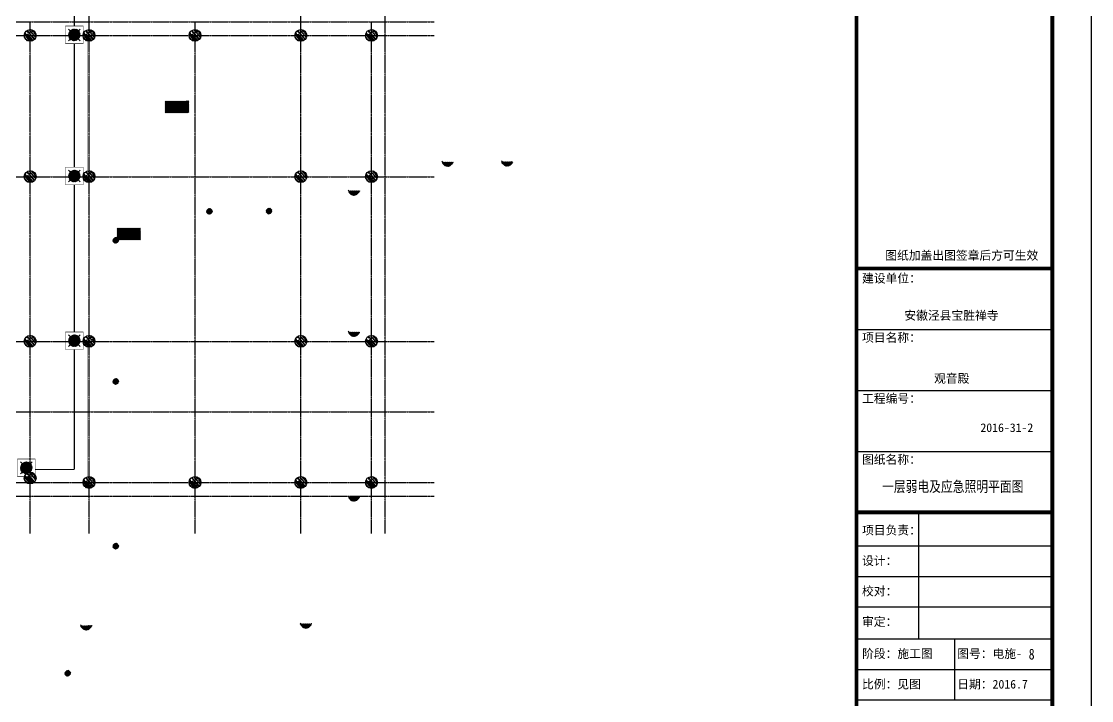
# Model space of a CAD drawing. Extents: x -137808 to 103746506, y -332957 to -111547.
# Drawn here: x 143638 to 170921, y -311871 to -294551 of the extents above; entities that cross this region are included whole.
import ezdxf

# ---------------------------------------------------------------- set-up
doc = ezdxf.new("R2010")
doc.units = 0
doc.header["$LTSCALE"] = 25
doc.header["$MEASUREMENT"] = 0
doc.linetypes.add('DOTE', pattern=[2.42, 2, -0.2, 0.02, -0.2])
doc.linetypes.add('HIDDEN', pattern=[0.375, 0.25, -0.125])
doc.layers.get('0').update_dxf_attribs({"linetype": 'CONTINUOUS'})
for name, color, linetype in [('DOTE', 1, 'DOTE'), ('PUB_TITLE', 4, 'CONTINUOUS'), ('电-强电平面-线缆', 3, 'CONTINUOUS'), ('设备-照明', 3, 'CONTINUOUS')]:
    doc.layers.add(name, color=color, linetype=linetype)
doc.styles.add('-楷体_GB2312', font='', dxfattribs={"width": 0.8})
doc.styles.add('IDQSTYLE', font='txt.shx', dxfattribs={"width": 0.7, "bigfont": 'hztxt.shx'})
doc.styles.add('仿宋', font='')
doc.styles.get('-楷体_GB2312').set_extended_font_data('KaiTi_GB2312')
doc.styles.get('仿宋').set_extended_font_data('FangSong')

# ---------------------------------------------------------------- blocks, each defined once
blk = doc.blocks.new('tjnhty')
for p, q in [((1267557, -1759313), (1272551, -1759313)), ((1267557, -1760867), (1272551, -1760867)), ((1267557, -1762422), (1272551, -1762422)), ((1267557, -1763977), (1272551, -1763977)), ((1269142, -1763977), (1269142, -1767203)), ((1267557, -1764832), (1272551, -1764832)), ((1267557, -1765609), (1272551, -1765609)), ((1267557, -1766386), (1272551, -1766386)), ((1267557, -1766386), (1272551, -1766386)), ((1267557, -1767203), (1272551, -1767203)), ((1270054, -1767203), (1270054, -1768757)), ((1267557, -1767980), (1272551, -1767980)), ((1267557, -1768757), (1272551, -1768757))]:
    blk.add_line(p, q)
at = {"const_width": 100}
for points in [[(1267557, -1732653), (1267557, -1772653)], [(1267557, -1757758), (1272551, -1757758)], [(1267557, -1763977), (1272551, -1763977)]]:
    blk.add_lwpolyline(points, dxfattribs=at)
blk.add_lwpolyline([(1267557, -1732653), (1272551, -1732653), (1272551, -1772653), (1267557, -1772653)], close=True, dxfattribs=at)
at = {"style": '仿宋'}
for s, p in [('图纸加盖出图签章后方可生效', (1268291, -1757535)), ('建设单位：', (1267699, -1758119)), ('安徽泾县宝胜禅寺', (1268778, -1759066)), ('项目名称：', (1267699, -1759630)), ('观音殿', (1269535, -1760674)), ('工程编号：', (1267699, -1761185)), ('2016-31-2', (1270717, -1761927)), ('图纸名称：', (1267699, -1762740)), ('项目负责：', (1267699, -1764543)), ('设计：', (1267699, -1765321)), ('校对：', (1267699, -1766098)), ('审定：', (1267699, -1766875)), ('阶段：施工图', (1267699, -1767691)), ('图号：电施-', (1270126, -1767691)), ('比例：见图', (1267699, -1768469)), ('日期：2016.7', (1270126, -1768469))]:
    blk.add_text(s, height=220, dxfattribs=at).set_placement(p)
blk = doc.blocks.new('*X')
at = {"color": 0, "linetype": 'Continuous'}
for p, q in [((192.59, 446.72), (193.93, 448.06)), ((192.59, 446.72), (193.87, 448.01)), ((192.65, 447.21), (193.44, 448)), ((192.65, 446.36), (194.23, 447.94)), ((192.67, 446.38), (194.27, 447.98)), ((192.69, 447.24), (193.35, 447.91)), ((192.79, 446.07), (194.52, 447.8)), ((192.81, 446.1), (194.55, 447.84)), ((192.98, 445.84), (194.75, 447.61)), ((193.01, 445.87), (194.78, 447.64)), ((193.23, 445.66), (194.93, 447.37)), ((193.27, 445.7), (194.95, 447.39)), ((193.53, 445.54), (195.05, 447.06)), ((193.58, 445.59), (195.06, 447.07)), ((193.92, 445.51), (195.08, 446.67)), ((193.98, 445.57), (195.08, 446.67)), ((194.61, 445.77), (194.82, 445.99)), ((163.77, 434.88), (163.89, 435)), ((163.77, 434.45), (164.18, 434.86)), ((163.77, 434.03), (164.46, 434.72)), ((163.77, 433.6), (164.74, 434.57)), ((163.77, 433.18), (165.02, 434.43)), ((163.77, 432.76), (165.31, 434.29)), ((163.77, 432.33), (165.59, 434.15)), ((163.77, 431.91), (165.87, 434.01)), ((163.77, 431.48), (166.16, 433.87)), ((163.77, 431.06), (166.44, 433.73)), ((163.77, 430.63), (166.72, 433.58)), ((163.77, 430.21), (167, 433.44)), ((164.32, 430.33), (167.29, 433.3)), ((165.17, 430.76), (167.57, 433.16)), ((166.02, 431.18), (167.85, 433.02)), ((166.86, 431.61), (168.14, 432.88)), ((167.71, 432.03), (168.42, 432.74)), ((168.56, 432.45), (168.7, 432.59)), ((168.98, 432.45), (169.41, 432.88)), ((169.27, 432.31), (170.26, 433.3)), ((169.55, 432.17), (171.11, 433.73)), ((169.83, 432.03), (171.96, 434.15)), ((170.12, 431.89), (172.8, 434.58)), ((170.4, 431.75), (173.65, 435)), ((170.68, 431.6), (173.77, 434.69)), ((170.96, 431.46), (173.77, 434.27)), ((171.25, 431.32), (173.77, 433.85)), ((171.53, 431.18), (173.77, 433.42)), ((171.81, 431.04), (173.77, 433)), ((172.1, 430.9), (173.77, 432.57)), ((172.38, 430.76), (173.77, 432.15)), ((172.66, 430.61), (173.77, 431.72)), ((172.94, 430.47), (173.77, 431.3)), ((173.23, 430.33), (173.77, 430.88)), ((173.51, 430.19), (173.77, 430.45)), ((232.27, 320.09), (237.18, 325)), ((232.27, 320.51), (236.75, 325)), ((232.27, 320.94), (236.33, 325)), ((232.27, 321.36), (235.9, 325)), ((232.27, 321.79), (235.48, 325)), ((232.27, 322.21), (235.06, 325)), ((232.27, 322.63), (234.63, 325)), ((232.27, 323.06), (234.21, 325)), ((232.27, 323.48), (233.78, 325)), ((232.27, 323.91), (233.36, 325)), ((232.27, 324.33), (232.93, 325)), ((232.27, 324.76), (232.51, 325)), ((232.6, 320), (237.6, 325)), ((233.02, 320), (238.02, 325)), ((233.45, 320), (238.45, 325)), ((233.87, 320), (238.87, 325)), ((234.3, 320), (239.3, 325)), ((234.72, 320), (239.72, 325)), ((235.15, 320), (240.15, 325)), ((235.57, 320), (240.57, 325)), ((235.99, 320), (240.99, 325)), ((236.42, 320), (241.42, 325)), ((236.84, 320), (241.84, 325)), ((237.27, 320), (242.27, 325)), ((237.69, 320), (242.27, 324.57)), ((238.12, 320), (242.27, 324.15)), ((238.54, 320), (242.27, 323.72)), ((238.96, 320), (242.27, 323.3)), ((239.39, 320), (242.27, 322.88)), ((239.81, 320), (242.27, 322.45)), ((240.24, 320), (242.27, 322.03)), ((240.66, 320), (242.27, 321.6)), ((241.09, 320), (242.27, 321.18)), ((241.51, 320), (242.27, 320.75)), ((241.93, 320), (242.27, 320.33)), ((278.36, 223.2), (280.79, 225.63)), ((278.36, 222.93), (281.06, 225.62)), ((278.39, 223.51), (280.47, 225.6)), ((278.4, 222.68), (281.31, 225.59)), ((278.45, 222.45), (279.79, 223.79)), ((278.47, 223.88), (280.11, 225.52)), ((278.52, 222.24), (279.62, 223.34)), ((278.61, 222.04), (279.61, 223.04)), ((278.69, 224.39), (279.6, 225.29)), ((279.61, 223.04), (280.95, 224.38)), ((279.62, 223.34), (280.65, 224.37)), ((279.65, 222.8), (281.19, 224.34)), ((279.73, 222.59), (281.39, 224.26)), ((279.79, 223.79), (280.2, 224.2)), ((279.83, 222.42), (281.57, 224.16)), ((279.94, 223.09), (280.9, 224.05)), ((279.96, 222.26), (281.73, 224.03)), ((279.99, 222.85), (281.14, 224)), ((279.99, 223.42), (280.57, 224)), ((280.07, 222.66), (281.33, 223.91)), ((280.11, 222.13), (281.86, 223.88)), ((280.2, 224.2), (281.54, 225.54)), ((280.2, 222.5), (281.49, 223.79)), ((280.29, 222.02), (281.97, 223.7)), ((280.35, 222.37), (281.62, 223.64)), ((280.36, 220.68), (283.31, 223.63)), ((280.49, 221.94), (282.05, 223.5)), ((280.54, 222.27), (281.71, 223.45)), ((280.61, 220.65), (283.34, 223.38)), ((280.65, 224.37), (281.75, 225.47)), ((280.72, 221.89), (282.1, 223.27)), ((280.77, 222.22), (281.77, 223.22)), ((280.88, 220.63), (283.36, 223.11)), ((280.95, 224.38), (281.95, 225.38)), ((281.01, 221.89), (282.1, 222.98)), ((281.08, 222.24), (281.74, 222.91)), ((281.19, 224.34), (282.13, 225.28)), ((281.39, 224.26), (282.3, 225.17)), ((281.57, 224.16), (282.46, 225.05)), ((281.73, 224.03), (282.61, 224.91)), ((281.86, 223.88), (282.75, 224.77)), ((281.97, 223.7), (282.87, 224.61)), ((281.98, 222.58), (283.25, 223.85)), ((282.05, 223.5), (282.99, 224.44)), ((282.1, 223.27), (283.09, 224.26)), ((282.1, 222.98), (283.18, 224.06)), ((278.71, 221.86), (279.65, 222.8)), ((278.82, 221.68), (279.73, 222.59)), ((278.94, 221.52), (279.83, 222.42)), ((279.08, 221.38), (279.96, 222.26)), ((279.22, 221.24), (280.11, 222.13)), ((279.38, 221.11), (280.29, 222.02)), ((279.55, 221), (280.49, 221.94)), ((279.73, 220.9), (280.72, 221.89)), ((279.93, 220.81), (281.01, 221.89)), ((280.14, 220.74), (281.41, 222.01)), ((281.18, 220.65), (283.33, 222.81)), ((281.41, 222.01), (281.98, 222.58)), ((281.54, 220.73), (283.26, 222.45)), ((282.01, 220.91), (283.07, 221.98)), ((159.6, 156.77), (159.62, 156.79)), ((159.66, 156.55), (159.91, 156.79)), ((159.75, 156.35), (160.19, 156.79)), ((159.84, 156.17), (160.47, 156.79)), ((159.95, 155.99), (160.75, 156.79)), ((160.08, 155.83), (161.04, 156.79)), ((160.21, 155.68), (161.32, 156.79)), ((160.35, 155.55), (161.6, 156.79)), ((160.51, 155.42), (161.89, 156.79)), ((160.68, 155.3), (162.17, 156.79)), ((160.86, 155.2), (162.45, 156.79)), ((161.05, 155.11), (162.73, 156.79)), ((161.26, 155.03), (163.02, 156.79)), ((161.48, 154.98), (163.3, 156.79)), ((161.72, 154.93), (163.58, 156.79)), ((161.99, 154.92), (163.87, 156.79)), ((162.29, 154.93), (164.49, 157.14)), ((162.63, 155), (164.43, 156.79)), ((163.08, 155.16), (164.27, 156.35)), ((262, 135.85), (263.24, 137.09)), ((262, 135.85), (263.24, 137.09)), ((262, 135.85), (263.24, 137.09)), ((262, 135.85), (263.24, 137.09)), ((262.02, 135.59), (263.5, 137.07)), ((262.02, 135.59), (263.5, 137.07)), ((262.02, 135.59), (263.5, 137.07)), ((262.02, 135.59), (263.5, 137.07)), ((262.05, 136.18), (262.91, 137.04)), ((262.05, 136.18), (262.91, 137.04)), ((262.05, 136.18), (262.91, 137.04)), ((262.05, 136.18), (262.91, 137.04)), ((262.09, 135.37), (263.71, 137)), ((262.09, 135.37), (263.71, 137)), ((262.09, 135.37), (263.71, 137)), ((262.09, 135.37), (263.71, 137)), ((262.18, 135.19), (263.9, 136.91)), ((262.18, 135.19), (263.9, 136.91)), ((262.18, 135.19), (263.9, 136.91)), ((262.18, 135.19), (263.9, 136.91)), ((262.3, 135.02), (264.07, 136.79)), ((262.3, 135.02), (264.07, 136.79)), ((262.3, 135.02), (264.07, 136.79)), ((262.3, 135.02), (264.07, 136.79)), ((262.44, 134.88), (264.21, 136.64)), ((262.44, 134.88), (264.21, 136.64)), ((262.44, 134.88), (264.21, 136.64)), ((262.44, 134.88), (264.21, 136.64)), ((262.61, 134.77), (264.32, 136.48)), ((262.61, 134.77), (264.32, 136.48)), ((262.61, 134.77), (264.32, 136.48)), ((262.61, 134.77), (264.32, 136.48)), ((262.8, 134.67), (264.42, 136.29)), ((262.8, 134.67), (264.42, 136.29)), ((262.8, 134.67), (264.42, 136.29)), ((262.8, 134.67), (264.42, 136.29)), ((263.02, 134.61), (264.48, 136.07)), ((263.02, 134.61), (264.48, 136.07)), ((263.02, 134.61), (264.48, 136.07)), ((263.02, 134.61), (264.48, 136.07)), ((263.28, 134.59), (264.5, 135.8)), ((263.28, 134.59), (264.5, 135.8)), ((263.28, 134.59), (264.5, 135.8)), ((263.28, 134.59), (264.5, 135.8)), ((263.62, 134.65), (264.44, 135.46)), ((263.62, 134.65), (264.44, 135.46)), ((263.62, 134.65), (264.44, 135.46)), ((263.62, 134.65), (264.44, 135.46))]:
    blk.add_line(p, q, dxfattribs=at)
blk = doc.blocks.new('HC000072')
at = {"color": 0, "linetype": 'Continuous'}
for p, q in [((-2.5, 2.5), (-0.88, 0.88)), ((2.5, 2.5), (0.88, 0.88)), ((-0.88, -0.88), (-2.5, -2.5)), ((0.88, -0.88), (2.5, -2.5))]:
    blk.add_line(p, q, dxfattribs=at)
at = {"color": 0, "linetype": 'Continuous', "const_width": 0.2}
blk.add_lwpolyline([(-3.75, 3.75), (3.75, 3.75), (3.75, -3.75), (-3.75, -3.75)], close=True, dxfattribs=at)
at = {"color": 0, "linetype": 'Continuous'}
for start, end in [(135, 180), (180, 225), (90, 135), (45, 90), (0, 45), (315, 0), (225, 270), (270, 315)]:
    blk.add_arc((0, 0), 1.25, start, end, dxfattribs=at)
blk.add_blockref('*X', (-280.86, -223.13), dxfattribs=at)
at = {"color": 0, "style": 'IDQSTYLE', "width": 0.7}
blk.add_attdef('PSFHATT', (5.75, -3.75), '', height=2.5, dxfattribs=at)

msp = doc.modelspace()

# ---------------------------------------------------------------- hatches: boundary and pattern name
h = msp.add_hatch()
h.set_pattern_fill('木材', color=251, scale=20, style=0)
h.set_pattern_definition([(130, (254233.125, -214957.41), (-51.847064, 186.24683), [1200, -160, 400, -80]), (130, (254126.72, -214917.41), (132.93014, 7.10905), [240, -26.4, 480, -60]), (130, (254193.125, -214889.41), (-226.339663, 353.127904), [640, -112, 320, -80])])
h.paths.add_polyline_path([(144013, -294909, -1), (143713, -294909, -1)])
h = msp.add_hatch()
h.set_pattern_fill('木材', color=251, scale=20, style=0)
h.set_pattern_definition([(130, (255733.125, -214957.41), (-51.847064, 186.24683), [1200, -160, 400, -80]), (130, (255626.72, -214917.41), (132.93014, 7.10905), [240, -26.4, 480, -60]), (130, (255693.125, -214889.41), (-226.339663, 353.127904), [640, -112, 320, -80])])
h.paths.add_polyline_path([(145513, -294909, -1), (145213, -294909, -1)])
h = msp.add_hatch()
h.set_pattern_fill('木材', color=251, scale=20, style=0)
h.set_pattern_definition([(130, (258433.125, -214957.41), (-51.847064, 186.24683), [1200, -160, 400, -80]), (130, (258326.72, -214917.41), (132.93014, 7.10905), [240, -26.4, 480, -60]), (130, (258393.125, -214889.41), (-226.339663, 353.127904), [640, -112, 320, -80])])
h.paths.add_polyline_path([(148213, -294909, -1), (147913, -294909, -1)])
h = msp.add_hatch()
h.set_pattern_fill('木材', color=251, scale=20, style=0)
h.set_pattern_definition([(130, (261133.125, -214957.41), (-51.847064, 186.24683), [1200, -160, 400, -80]), (130, (261026.72, -214917.41), (132.93014, 7.10905), [240, -26.4, 480, -60]), (130, (261093.125, -214889.41), (-226.339663, 353.127904), [640, -112, 320, -80])])
h.paths.add_polyline_path([(150913, -294909, -1), (150613, -294909, -1)])
h = msp.add_hatch()
h.set_pattern_fill('木材', color=251, scale=20, style=0)
h.set_pattern_definition([(130, (262933.125, -214957.41), (-51.847064, 186.24683), [1200, -160, 400, -80]), (130, (262826.72, -214917.41), (132.93014, 7.10905), [240, -26.4, 480, -60]), (130, (262893.125, -214889.41), (-226.339663, 353.127904), [640, -112, 320, -80])])
h.paths.add_polyline_path([(152713, -294909, -1), (152413, -294909, -1)])
h = msp.add_hatch()
h.set_pattern_fill('木材', color=251, scale=20, style=0)
h.set_pattern_definition([(130, (254233.125, -218557.41), (-51.847064, 186.24683), [1200, -160, 400, -80]), (130, (254126.72, -218517.41), (132.93014, 7.10905), [240, -26.4, 480, -60]), (130, (254193.125, -218489.41), (-226.339663, 353.127904), [640, -112, 320, -80])])
h.paths.add_polyline_path([(144013, -298509, -1), (143713, -298509, -1)])
h = msp.add_hatch()
h.set_pattern_fill('木材', color=251, scale=20, style=0)
h.set_pattern_definition([(130, (255733.125, -218557.41), (-51.847064, 186.24683), [1200, -160, 400, -80]), (130, (255626.72, -218517.41), (132.93014, 7.10905), [240, -26.4, 480, -60]), (130, (255693.125, -218489.41), (-226.339663, 353.127904), [640, -112, 320, -80])])
h.paths.add_polyline_path([(145513, -298509, -1), (145213, -298509, -1)])
h = msp.add_hatch()
h.set_pattern_fill('木材', color=251, scale=20, style=0)
h.set_pattern_definition([(130, (261133.125, -218557.41), (-51.847064, 186.24683), [1200, -160, 400, -80]), (130, (261026.72, -218517.41), (132.93014, 7.10905), [240, -26.4, 480, -60]), (130, (261093.125, -218489.41), (-226.339663, 353.127904), [640, -112, 320, -80])])
h.paths.add_polyline_path([(150913, -298509, -1), (150613, -298509, -1)])
h = msp.add_hatch()
h.set_pattern_fill('木材', color=251, scale=20, style=0)
h.set_pattern_definition([(130, (262933.125, -218557.41), (-51.847064, 186.24683), [1200, -160, 400, -80]), (130, (262826.72, -218517.41), (132.93014, 7.10905), [240, -26.4, 480, -60]), (130, (262893.125, -218489.41), (-226.339663, 353.127904), [640, -112, 320, -80])])
h.paths.add_polyline_path([(152713, -298509, -1), (152413, -298509, -1)])
h = msp.add_hatch()
h.set_pattern_fill('木材', color=251, scale=20, style=0)
h.set_pattern_definition([(130, (254233.125, -222757.41), (-51.847064, 186.24683), [1200, -160, 400, -80]), (130, (254126.72, -222717.41), (132.93014, 7.10905), [240, -26.4, 480, -60]), (130, (254193.125, -222689.41), (-226.339663, 353.127904), [640, -112, 320, -80])])
h.paths.add_polyline_path([(144013, -302709, -1), (143713, -302709, -1)])
h = msp.add_hatch()
h.set_pattern_fill('木材', color=251, scale=20, style=0)
h.set_pattern_definition([(130, (255733.125, -222757.41), (-51.847064, 186.24683), [1200, -160, 400, -80]), (130, (255626.72, -222717.41), (132.93014, 7.10905), [240, -26.4, 480, -60]), (130, (255693.125, -222689.41), (-226.339663, 353.127904), [640, -112, 320, -80])])
h.paths.add_polyline_path([(145513, -302709, -1), (145213, -302709, -1)])
h = msp.add_hatch()
h.set_pattern_fill('木材', color=251, scale=20, style=0)
h.set_pattern_definition([(130, (261133.125, -222757.41), (-51.847064, 186.24683), [1200, -160, 400, -80]), (130, (261026.72, -222717.41), (132.93014, 7.10905), [240, -26.4, 480, -60]), (130, (261093.125, -222689.41), (-226.339663, 353.127904), [640, -112, 320, -80])])
h.paths.add_polyline_path([(150913, -302709, -1), (150613, -302709, -1)])
h = msp.add_hatch()
h.set_pattern_fill('木材', color=251, scale=20, style=0)
h.set_pattern_definition([(130, (262933.125, -222757.41), (-51.847064, 186.24683), [1200, -160, 400, -80]), (130, (262826.72, -222717.41), (132.93014, 7.10905), [240, -26.4, 480, -60]), (130, (262893.125, -222689.41), (-226.339663, 353.127904), [640, -112, 320, -80])])
h.paths.add_polyline_path([(152713, -302709, -1), (152413, -302709, -1)])
h = msp.add_hatch()
h.set_pattern_fill('木材', color=251, scale=20, style=0)
h.set_pattern_definition([(130, (254233.125, -226244.126), (-51.847064, 186.24683), [1200, -160, 400, -80]), (130, (254126.72, -226204.13), (132.93014, 7.10905), [240, -26.4, 480, -60]), (130, (254193.125, -226176.126), (-226.339663, 353.127904), [640, -112, 320, -80])])
h.paths.add_polyline_path([(144013, -306195, -1), (143713, -306195, -1)])
h = msp.add_hatch()
h.set_pattern_fill('木材', color=251, scale=20, style=0)
h.set_pattern_definition([(130, (255733.125, -226357.41), (-51.847064, 186.24683), [1200, -160, 400, -80]), (130, (255626.72, -226317.41), (132.93014, 7.10905), [240, -26.4, 480, -60]), (130, (255693.125, -226289.41), (-226.339663, 353.127904), [640, -112, 320, -80])])
h.paths.add_polyline_path([(145513, -306309, -1), (145213, -306309, -1)])
h = msp.add_hatch()
h.set_pattern_fill('木材', color=251, scale=20, style=0)
h.set_pattern_definition([(130, (258433.125, -226357.41), (-51.847064, 186.24683), [1200, -160, 400, -80]), (130, (258326.72, -226317.41), (132.93014, 7.10905), [240, -26.4, 480, -60]), (130, (258393.125, -226289.41), (-226.339663, 353.127904), [640, -112, 320, -80])])
h.paths.add_polyline_path([(148213, -306309, -1), (147913, -306309, -1)])
h = msp.add_hatch()
h.set_pattern_fill('木材', color=251, scale=20, style=0)
h.set_pattern_definition([(130, (261133.125, -226357.41), (-51.847064, 186.24683), [1200, -160, 400, -80]), (130, (261026.72, -226317.41), (132.93014, 7.10905), [240, -26.4, 480, -60]), (130, (261093.125, -226289.41), (-226.339663, 353.127904), [640, -112, 320, -80])])
h.paths.add_polyline_path([(150913, -306309, -1), (150613, -306309, -1)])
h = msp.add_hatch()
h.set_pattern_fill('木材', color=251, scale=20, style=0)
h.set_pattern_definition([(130, (262933.125, -226357.41), (-51.847064, 186.24683), [1200, -160, 400, -80]), (130, (262826.72, -226317.41), (132.93014, 7.10905), [240, -26.4, 480, -60]), (130, (262893.125, -226289.41), (-226.339663, 353.127904), [640, -112, 320, -80])])
h.paths.add_polyline_path([(152713, -306309, -1), (152413, -306309, -1)])

# ---------------------------------------------------------------- linework, layer by layer
at = {"color": 251, "const_width": 2}
for points in [[(145314, -295048), (145314, -298367)], [(145414, -295049), (145414, -298368)], [(145314, -302848), (145314, -306167)], [(145414, -302849), (145414, -306168)]]:
    msp.add_lwpolyline(points, dxfattribs=at)
at = {"color": 251}
for centre in [(143863, -294909), (145363, -294909), (148063, -294909), (150763, -294909), (152563, -294909), (143863, -298509), (145363, -298509), (150763, -298509), (152563, -298509), (143863, -302709), (145363, -302709), (150763, -302709), (152563, -302709), (143863, -306195), (145363, -306309), (148063, -306309), (150763, -306309), (152563, -306309)]:
    msp.add_circle(centre, 150, dxfattribs=at)
at = {"layer": 'DOTE'}
for p, q in [((145364, -307611), (145364, -281011)), ((150764, -307611), (150764, -281011)), ((152914, -307611), (152914, -281011)), ((107964, -294561), (154164, -294561)), ((143864, -307611), (143864, -294561)), ((148064, -307611), (148064, -294561)), ((152564, -307611), (152564, -294561)), ((107964, -294911), (154164, -294911)), ((107964, -298511), (154164, -298511)), ((107964, -302711), (154164, -302711)), ((107964, -304511), (154164, -304511)), ((107964, -306311), (154164, -306311)), ((107964, -306661), (154164, -306661))]:
    msp.add_line(p, q, dxfattribs=at)
at = {"layer": 'PUB_TITLE'}
msp.add_lwpolyline([(96621, -316747), (170921, -316747), (170921, -274747), (96621, -274747)], close=True, dxfattribs=at)
at = {"layer": 'PUB_TITLE', "const_width": 100}
msp.add_lwpolyline([(99121, -315747), (169921, -315747), (169921, -275747), (99121, -275747)], close=True, dxfattribs=at)
at = {"layer": '电-强电平面-线缆', "color": 1, "linetype": 'HIDDEN', "ltscale": 20, "const_width": 30}
for points in [[(144988, -294670), (144988, -294196)], [(144988, -298270), (144988, -295120)], [(144988, -302470), (144988, -298720)], [(144988, -302920), (144988, -305977)], [(144988, -305977), (143988, -305977)]]:
    msp.add_lwpolyline(points, dxfattribs=at)

# ---------------------------------------------------------------- block references
msp.add_blockref('tjnhty', (-1102630, 1456906))
msp.add_blockref('tjnhty', (-1102630, 1456906))
at = {"layer": '设备-照明', "xscale": -60, "yscale": 60, "zscale": 60}
for p in [(147376, -294158), (148894, -294151), (144988, -294895), (144988, -298495), (144988, -302695), (143763, -305936), (138163, -305981)]:
    msp.add_blockref('HC000072', p, dxfattribs=at)

# ---------------------------------------------------------------- texts
at = {"style": '-楷体_GB2312', "width": 0.8}
for s, height, p in [('一层弱电及应急照明平面图', 275.21, (165579, -306549)), ('8', 275, (169318, -310823))]:
    msp.add_text(s, height=height, dxfattribs=at).set_placement(p)

doc.saveas('drawing.dxf')
